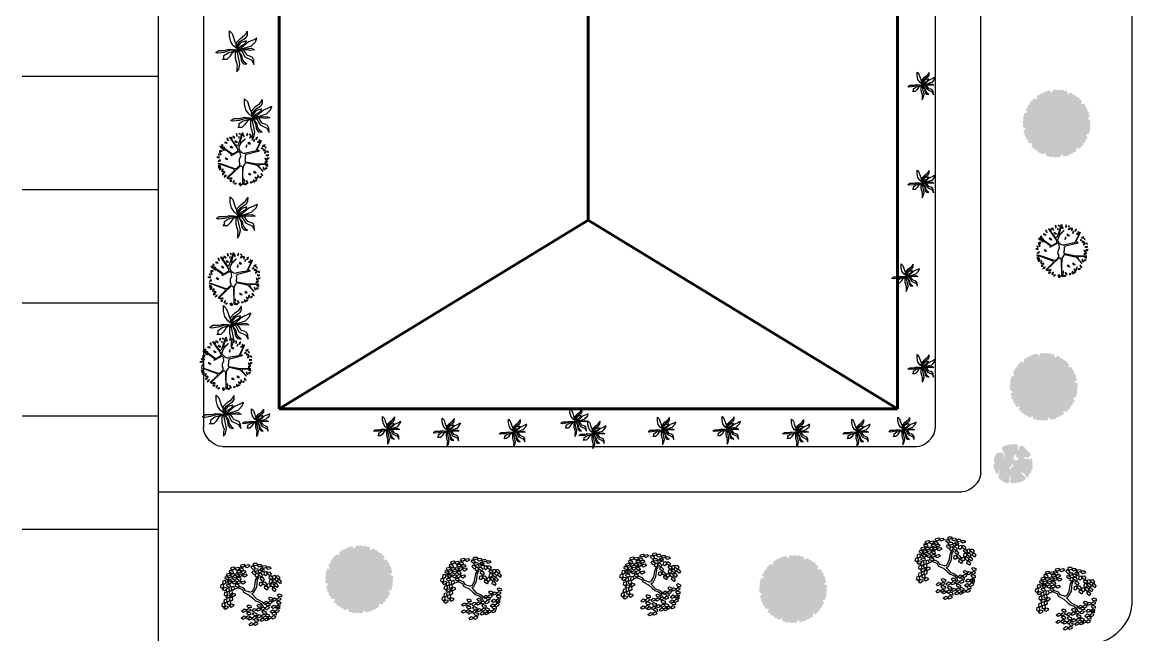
# Model space of a CAD drawing. Header units: millimetres. Extents: x -273369 to 399464, y -35443 to 194245.
# Drawn here: x 299981 to 307326, y 157949 to 162006 of the extents above; entities that cross this region are included whole.
import ezdxf

# ---------------------------------------------------------------- set-up
doc = ezdxf.new("R2010")
doc.units = ezdxf.units.MM
doc.layers.add('TREES', color=3, linetype='Continuous')

# ---------------------------------------------------------------- blocks, each defined once
blk = doc.blocks.new('R_TREE13')
at = {"layer": 'TREES', "color": 3}
for p, q in [((-622, 1111), (-575, 1160)), ((-609, 1159), (-622, 1111)), ((-577, 1185), (-609, 1159)), ((-575, 1160), (-577, 1185)), ((-445, 1154), (-496, 1052)), ((-441, 1070), (-445, 1154)), ((-331, 1155), (-407, 1192)), ((-407, 1192), (-341, 1098)), ((-390, 1229), (-343, 1279)), ((-377, 1278), (-390, 1229)), ((-345, 1304), (-377, 1278)), ((-343, 1279), (-345, 1304)), ((-300, 1093), (-331, 1155)), ((-197, 1314), (-209, 1201)), ((-209, 1201), (-182, 1170)), ((-164, 1237), (-197, 1314)), ((-182, 1170), (-164, 1237)), ((-18, 1279), (-61, 1330)), ((-61, 1330), (-45, 1241)), ((-45, 1241), (-16, 1223)), ((-22, 1158), (-23, 1117)), ((-23, 1117), (36, 1153)), ((66, 1231), (-22, 1158)), ((-16, 1223), (-18, 1279)), ((36, 1153), (66, 1231)), ((171, 1185), (117, 1250)), ((117, 1250), (138, 1137)), ((138, 1137), (174, 1116)), ((174, 1116), (171, 1185)), ((282, 874), (269, 1263)), ((269, 1263), (269, 710)), ((359, 1276), (301, 1178)), ((301, 1178), (314, 1138)), ((314, 1138), (357, 1192)), ((357, 1192), (359, 1276)), ((497, 1186), (454, 1238)), ((454, 1238), (471, 1148)), ((471, 1148), (499, 1130)), ((499, 1130), (497, 1186)), ((-1040, 708), (-1119, 736)), ((-1119, 736), (-1044, 651)), ((-1044, 651), (-1002, 651)), ((-1002, 651), (-1040, 708)), ((-998, 587), (-920, 539)), ((-931, 584), (-998, 587)), ((-973, 812), (-925, 861)), ((-960, 860), (-973, 812)), ((-927, 886), (-960, 860)), ((-939, 940), (-948, 923)), ((-948, 923), (-425, 655)), ((-493, 719), (-939, 940)), ((-888, 549), (-931, 584)), ((-925, 861), (-927, 886)), ((-881, 876), (-886, 762)), ((-886, 762), (-857, 733)), ((-844, 801), (-881, 876)), ((-857, 733), (-844, 801)), ((-659, 1066), (-719, 1123)), ((-719, 1123), (-685, 1015)), ((-685, 1015), (-647, 998)), ((-647, 998), (-659, 1066)), ((-549, 1013), (-558, 945)), ((-558, 945), (-542, 926)), ((-531, 966), (-549, 1013)), ((-542, 926), (-531, 966)), ((-496, 1052), (-481, 1013)), ((-481, 1013), (-441, 1070)), ((-415, 833), (-435, 808)), ((-435, 808), (-428, 769)), ((-249, 180), (-415, 833)), ((-401, 623), (-307, 119)), ((-341, 1098), (-300, 1093)), ((269, 710), (159, 141)), ((184, 161), (306, 655)), ((327, 719), (646, 1029)), ((646, 1029), (405, 821)), ((455, 1062), (436, 1025)), ((436, 1025), (505, 1034)), ((565, 1093), (455, 1062)), ((505, 1034), (565, 1093)), ((715, 670), (646, 579)), ((646, 579), (654, 538)), ((654, 538), (703, 587)), ((703, 587), (715, 670)), ((758, 949), (753, 908)), ((753, 908), (815, 940)), ((850, 1016), (758, 949)), ((815, 940), (850, 1016)), ((851, 781), (819, 755)), ((819, 755), (886, 735)), ((964, 764), (851, 781)), ((886, 735), (964, 764)), ((940, 887), (898, 939)), ((898, 939), (914, 849)), ((914, 849), (943, 832)), ((943, 832), (940, 887)), ((1012, 739), (943, 648)), ((943, 648), (951, 607)), ((951, 607), (1000, 656)), ((1000, 656), (1012, 739)), ((1121, 650), (1078, 702)), ((1078, 702), (1095, 612)), ((1194, 577), (1082, 555)), ((1095, 612), (1123, 595)), ((1123, 595), (1121, 650)), ((1130, 523), (1194, 577)), ((-1244, 227), (-1327, 220)), ((-1327, 220), (-1223, 173)), ((-1217, 43), (-1275, -18)), ((-1275, -18), (-1166, 15)), ((-1266, 317), (-1219, 367)), ((-1254, 366), (-1266, 317)), ((-1221, 391), (-1254, 366)), ((-1185, 189), (-1244, 227)), ((-1223, 173), (-1185, 189)), ((-1219, 367), (-1221, 391)), ((-1149, 53), (-1217, 43)), ((-1091, 529), (-1169, 498)), ((-1169, 498), (-1055, 484)), ((-1101, 391), (-1166, 444)), ((-1166, 444), (-1125, 338)), ((-1166, 15), (-1149, 53)), ((-1125, 338), (-1086, 323)), ((-1086, 323), (-1101, 391)), ((-1024, 511), (-1091, 529)), ((-1055, 484), (-1024, 511)), ((-861, -84), (-1032, 100)), ((-1032, 100), (-1019, 100)), ((-1019, 100), (-797, -126)), ((-920, 539), (-888, 549)), ((-770, 380), (-839, 289)), ((-839, 289), (-831, 248)), ((-831, 248), (-782, 297)), ((-782, 297), (-770, 380)), ((-639, 199), (-723, 193)), ((-723, 193), (-619, 146)), ((-581, 162), (-639, 199)), ((-619, 146), (-581, 162)), ((-5, 131), (-181, 127)), ((61, 100), (-5, 131)), ((96, 99), (130, 98)), ((812, 401), (743, 310)), ((743, 310), (751, 269)), ((751, 269), (800, 318)), ((800, 318), (812, 401)), ((1052, 80), (1032, 53)), ((1032, 53), (1087, 50)), ((1143, 87), (1052, 80)), ((1082, 555), (1061, 519)), ((1061, 519), (1130, 523)), ((1087, 50), (1143, 87)), ((1129, 204), (1120, 164)), ((1120, 164), (1184, 188)), ((1229, 259), (1129, 204)), ((1208, 423), (1166, 475)), ((1166, 475), (1182, 385)), ((1182, 385), (1211, 368)), ((1184, 188), (1229, 259)), ((1218, 62), (1184, 38)), ((1184, 38), (1249, 13)), ((1211, 368), (1208, 423)), ((1329, 37), (1218, 62)), ((1249, 13), (1329, 37)), ((1301, 150), (1259, 202)), ((1259, 202), (1275, 112)), ((1275, 112), (1303, 95)), ((1303, 95), (1301, 150)), ((-1359, -26), (-1337, -13)), ((-737, -234), (-1359, -26)), ((-1337, -13), (-855, -161)), ((-1308, -204), (-1260, -154)), ((-1295, -155), (-1308, -204)), ((-1234, -296), (-1307, -336)), ((-1307, -336), (-1193, -337)), ((-1262, -129), (-1295, -155)), ((-1260, -154), (-1262, -129)), ((-1165, -307), (-1234, -296)), ((-1193, -337), (-1165, -307)), ((-1134, -454), (-1163, -532)), ((-1163, -532), (-1077, -458)), ((-1099, -205), (-1149, -208)), ((-1149, -208), (-1088, -238)), ((-1076, -416), (-1134, -454)), ((-1124, -699), (-526, -285)), ((-1038, -554), (-1121, -567)), ((-1121, -567), (-1015, -607)), ((-717, -365), (-1108, -662)), ((-1065, -228), (-1099, -205)), ((-1088, -238), (-1065, -228)), ((-1077, -458), (-1076, -416)), ((-978, -588), (-1038, -554)), ((-853, -283), (-922, -374)), ((-922, -374), (-914, -415)), ((-914, -415), (-865, -366)), ((-865, -366), (-853, -283)), ((-855, -161), (-849, -121)), ((-797, -126), (-603, -217)), ((-570, -525), (-639, -615)), ((-582, -608), (-570, -525)), ((-414, -147), (-494, -205)), ((-367, -324), (-269, -501)), ((-183, -615), (-366, -258)), ((-342, -168), (-337, -165)), ((-337, -165), (-133, -139)), ((-133, -139), (30, -206)), ((30, -206), (168, -206)), ((168, -206), (252, -166)), ((506, -499), (221, -1281)), ((225, -1166), (483, -418)), ((330, -180), (456, -303)), ((979, -799), (385, -163)), ((436, -38), (1280, -25)), ((1275, -4), (576, -8)), ((628, -471), (968, -824)), ((975, -562), (977, -631)), ((1010, -584), (975, -562)), ((1141, -443), (1101, -452)), ((1101, -452), (1150, -500)), ((1233, -511), (1141, -443)), ((1150, -500), (1233, -511)), ((1276, -386), (1233, -334)), ((1233, -334), (1249, -424)), ((1281, -159), (1238, -107)), ((1238, -107), (1254, -197)), ((1249, -424), (1278, -441)), ((1254, -197), (1283, -215)), ((1280, -25), (1275, -4)), ((1278, -441), (1276, -386)), ((1283, -215), (1281, -159)), ((1348, -118), (1305, -66)), ((1305, -66), (1321, -156)), ((1321, -156), (1350, -173)), ((1350, -173), (1348, -118)), ((-1108, -662), (-1124, -699)), ((-1012, -770), (-1063, -836)), ((-1063, -836), (-958, -791)), ((-1015, -607), (-978, -588)), ((-945, -751), (-1012, -770)), ((-958, -791), (-945, -751)), ((-819, -815), (-857, -873)), ((-857, -873), (-851, -957)), ((-851, -957), (-803, -853)), ((-803, -853), (-819, -815)), ((-746, -1095), (-698, -1045)), ((-733, -1046), (-746, -1095)), ((-700, -1021), (-733, -1046)), ((-698, -1045), (-700, -1021)), ((-273, -578), (-678, -1139)), ((-647, -1139), (-250, -575)), ((-639, -615), (-631, -656)), ((-636, -1194), (-559, -1109)), ((-616, -1112), (-636, -1194)), ((-631, -656), (-582, -608)), ((-594, -951), (-625, -991)), ((-625, -991), (-562, -965)), ((-563, -1068), (-616, -1112)), ((-554, -941), (-594, -951)), ((-559, -1109), (-563, -1068)), ((-562, -965), (-554, -941)), ((-473, -944), (-504, -990)), ((-504, -990), (-500, -1057)), ((-500, -1057), (-461, -975)), ((-461, -975), (-473, -944)), ((-422, -1075), (-433, -1144)), ((-391, -1104), (-422, -1075)), ((-394, -1218), (-391, -1104)), ((-229, -1117), (-294, -1140)), ((-239, -1157), (-229, -1117)), ((-228, -577), (-198, -630)), ((-198, -630), (-183, -615)), ((24, -787), (-45, -878)), ((-45, -878), (-37, -919)), ((-37, -919), (12, -870)), ((12, -870), (24, -787)), ((406, -1130), (403, -1199)), ((440, -1155), (406, -1130)), ((528, -1169), (485, -1117)), ((485, -1117), (502, -1207)), ((547, -1026), (506, -1030)), ((506, -1030), (549, -1084)), ((631, -1104), (547, -1026)), ((549, -1084), (631, -1104)), ((666, -914), (639, -978)), ((639, -978), (660, -1059)), ((660, -1059), (689, -949)), ((689, -949), (666, -914)), ((791, -1015), (748, -963)), ((748, -963), (765, -1053)), ((765, -1053), (793, -1070)), ((793, -1070), (791, -1015)), ((826, -865), (851, -929)), ((866, -873), (826, -865)), ((851, -929), (922, -973)), ((922, -973), (866, -873)), ((912, -713), (876, -733)), ((876, -733), (937, -764)), ((1020, -750), (912, -713)), ((937, -764), (1020, -750)), ((968, -824), (979, -799)), ((977, -631), (1029, -697)), ((1029, -697), (1010, -584)), ((1094, -576), (1110, -666)), ((1136, -628), (1094, -576)), ((1110, -666), (1138, -683)), ((1138, -683), (1136, -628)), ((-678, -1139), (-647, -1139)), ((-433, -1144), (-394, -1218)), ((-294, -1140), (-340, -1210)), ((-340, -1210), (-239, -1157)), ((-240, -1281), (-193, -1231)), ((-228, -1232), (-240, -1281)), ((-195, -1206), (-228, -1232)), ((-193, -1231), (-195, -1206)), ((-85, -1202), (-116, -1264)), ((-116, -1264), (-100, -1346)), ((-100, -1346), (-64, -1238)), ((-64, -1238), (-85, -1202)), ((47, -1151), (64, -1218)), ((86, -1165), (47, -1151)), ((64, -1218), (130, -1270)), ((130, -1270), (86, -1165)), ((221, -1281), (225, -1166)), ((353, -1226), (310, -1174)), ((310, -1174), (326, -1264)), ((326, -1264), (355, -1281)), ((355, -1281), (353, -1226)), ((403, -1199), (451, -1268)), ((451, -1268), (440, -1155)), ((502, -1207), (530, -1225)), ((530, -1225), (528, -1169))]:
    blk.add_line(p, q, dxfattribs=at)
for centre, radius, start, end in [((-473, 760), 45.5, 243.64, 10.6014), ((-446, 614), 45.5, 10.6014, 62.8786), ((356, 877), 74.2, 181.8634, 310.8225), ((379, 666), 74.2, 134.2448, 188.0202), ((-569, 70), 267, 305.6088, 10.6014), ((-182, 197), 69.3, 194.2079, 271.0805), ((80, 142), 45.5, 245.2333, 290.9483), ((113, 140), 45.5, 290.9483, 1.3032), ((501, 356), 372, 211.6861, 281.6811), ((-894, -115), 45.5, 351.8668, 43.0362), ((-761, -305), 74.2, 305.6088, 71.5971), ((-559, -115), 111, 246.551, 305.6088), ((-464, -377), 111, 28.8202, 123.7178), ((-304, -226), 69.3, 123.3556, 207.1442), ((-334, -537), 74.2, 322.3062, 28.8202), ((281, -229), 69.3, 45.654, 114.8963), ((439, -112), 74.2, 91.721, 223.4992), ((378, -382), 111, 341.1475, 45.654), ((576, -524), 74.2, 45.654, 159.9847), ((-239, -584), 13.6, 28.8202, 142.9276)]:
    blk.add_arc(centre, radius, start, end, dxfattribs=at)
blk = doc.blocks.new('R_TREE9')
at = {"layer": 'TREES', "color": 3}
for p, q in [((-707, 879), (-583, 895)), ((-683, 802), (-707, 879)), ((-699, 992), (-617, 1059)), ((-690, 932), (-699, 992)), ((-618, 922), (-690, 932)), ((-545, 1024), (-618, 922)), ((-617, 1059), (-545, 1024)), ((-583, 895), (-540, 835)), ((-547, 867), (-465, 934)), ((-538, 807), (-547, 867)), ((-540, 1054), (-459, 1120)), ((-532, 993), (-540, 1054)), ((-460, 983), (-532, 993)), ((-393, 899), (-466, 797)), ((-465, 934), (-393, 899)), ((-386, 1085), (-460, 983)), ((-459, 1120), (-386, 1085)), ((-389, 786), (-307, 853)), ((-388, 928), (-307, 995)), ((-380, 868), (-388, 928)), ((-308, 858), (-380, 868)), ((-235, 960), (-308, 858)), ((-307, 995), (-235, 960)), ((-307, 853), (-235, 817)), ((-231, 847), (-149, 914)), ((-77, 878), (-150, 777)), ((-149, 914), (-77, 878)), ((3, 1024), (43, 1121)), ((39, 974), (3, 1024)), ((108, 1000), (39, 974)), ((43, 1121), (124, 1124)), ((124, 1124), (108, 1000)), ((143, 1027), (171, 1094)), ((222, 930), (143, 1027)), ((161, 858), (189, 926)), ((241, 761), (161, 858)), ((171, 1094), (232, 1087)), ((189, 926), (250, 918)), ((275, 991), (222, 930)), ((232, 1087), (275, 991)), ((250, 918), (294, 822)), ((278, 993), (318, 1090)), ((314, 943), (278, 993)), ((382, 969), (314, 943)), ((318, 1090), (399, 1093)), ((399, 1093), (382, 969)), ((418, 996), (445, 1063)), ((497, 899), (418, 996)), ((436, 827), (464, 895)), ((445, 1063), (506, 1056)), ((459, 955), (499, 1052)), ((495, 906), (459, 955)), ((464, 895), (525, 887)), ((563, 931), (495, 906)), ((550, 960), (497, 899)), ((499, 1052), (580, 1055)), ((506, 1056), (550, 960)), ((525, 887), (568, 791)), ((580, 1055), (563, 931)), ((599, 958), (626, 1026)), ((678, 861), (599, 958)), ((617, 789), (645, 857)), ((626, 1026), (687, 1018)), ((645, 857), (706, 849)), ((731, 922), (678, 861)), ((687, 1018), (731, 922)), ((698, 824), (739, 921)), ((739, 921), (819, 924)), ((819, 924), (803, 800)), ((838, 827), (866, 894)), ((866, 894), (927, 887)), ((927, 887), (970, 791)), ((-1079, 525), (-1007, 561)), ((-1075, 419), (-1079, 525)), ((-1032, 688), (-960, 724)), ((-1028, 582), (-1032, 688)), ((-975, 552), (-1028, 582)), ((-970, 441), (-1021, 389)), ((-1007, 561), (-970, 441)), ((-989, 344), (-927, 453)), ((-923, 604), (-975, 552)), ((-960, 724), (-923, 604)), ((-927, 453), (-854, 450)), ((-854, 450), (-839, 391)), ((-847, 553), (-723, 569)), ((-824, 476), (-847, 553)), ((-839, 667), (-757, 734)), ((-830, 606), (-839, 667)), ((-758, 597), (-830, 606)), ((-719, 462), (-824, 476)), ((-685, 698), (-758, 597)), ((-757, 734), (-685, 698)), ((-723, 569), (-681, 510)), ((-681, 510), (-719, 462)), ((-579, 788), (-683, 802)), ((-681, 728), (-599, 795)), ((-672, 667), (-681, 728)), ((-600, 658), (-672, 667)), ((-628, 396), (-547, 463)), ((-527, 760), (-600, 658)), ((-599, 795), (-527, 760)), ((-540, 835), (-579, 788)), ((-555, 754), (-431, 769)), ((-532, 676), (-555, 754)), ((-547, 463), (-474, 428)), ((-474, 428), (-547, 326)), ((-466, 797), (-538, 807)), ((-427, 662), (-532, 676)), ((-453, 485), (-372, 552)), ((-445, 425), (-453, 485)), ((-431, 769), (-388, 710)), ((-388, 710), (-427, 662)), ((-397, 672), (-273, 688)), ((-374, 595), (-397, 672)), ((-381, 725), (-389, 786)), ((-308, 716), (-381, 725)), ((-269, 581), (-374, 595)), ((-372, 552), (-299, 517)), ((-299, 517), (-372, 415)), ((-235, 817), (-308, 716)), ((-295, 547), (-214, 613)), ((-287, 486), (-295, 547)), ((-214, 476), (-287, 486)), ((-273, 688), (-231, 629)), ((-231, 629), (-269, 581)), ((-223, 786), (-231, 847)), ((-150, 777), (-223, 786)), ((-214, 613), (-141, 578)), ((-141, 578), (-214, 476)), ((126, 692), (166, 790)), ((162, 643), (126, 692)), ((230, 669), (162, 643)), ((166, 790), (247, 793)), ((247, 793), (230, 669)), ((294, 822), (241, 761)), ((266, 695), (294, 763)), ((345, 598), (266, 695)), ((284, 527), (312, 594)), ((364, 430), (284, 527)), ((294, 763), (354, 755)), ((312, 594), (373, 587)), ((342, 580), (382, 677)), ((378, 530), (342, 580)), ((398, 659), (345, 598)), ((354, 755), (398, 659)), ((416, 491), (364, 430)), ((367, 421), (390, 489)), ((373, 587), (416, 491)), ((446, 556), (378, 530)), ((382, 677), (463, 680)), ((516, 730), (436, 827)), ((463, 680), (446, 556)), ((482, 582), (510, 650)), ((561, 486), (482, 582)), ((500, 414), (528, 482)), ((510, 650), (570, 643)), ((568, 791), (516, 730)), ((528, 482), (589, 474)), ((614, 547), (561, 486)), ((570, 643), (614, 547)), ((589, 474), (632, 378)), ((697, 693), (617, 789)), ((640, 436), (680, 533)), ((676, 386), (640, 436)), ((680, 533), (761, 536)), ((749, 754), (697, 693)), ((734, 774), (698, 824)), ((706, 849), (749, 754)), ((803, 800), (734, 774)), ((761, 536), (744, 412)), ((768, 561), (809, 658)), ((804, 511), (768, 561)), ((780, 439), (808, 506)), ((859, 342), (780, 439)), ((873, 537), (804, 511)), ((808, 506), (868, 499)), ((809, 658), (889, 661)), ((918, 730), (838, 827)), ((857, 658), (885, 726)), ((936, 561), (857, 658)), ((868, 499), (912, 403)), ((889, 661), (873, 537)), ((885, 726), (945, 718)), ((908, 564), (936, 631)), ((988, 467), (908, 564)), ((970, 791), (918, 730)), ((927, 395), (955, 463)), ((936, 631), (997, 624)), ((989, 622), (936, 561)), ((945, 718), (989, 622)), ((955, 463), (1015, 455)), ((1040, 528), (988, 467)), ((997, 624), (1040, 528)), ((1015, 455), (1059, 359)), ((-1172, 180), (-1100, 217)), ((-1168, 75), (-1172, 180)), ((-1115, 45), (-1168, 75)), ((-1125, 343), (-1053, 380)), ((-1121, 238), (-1125, 343)), ((-1068, 208), (-1121, 238)), ((-1063, 97), (-1115, 45)), ((-1100, 217), (-1063, 97)), ((-1083, 0), (-1020, 108)), ((-1021, 389), (-1075, 419)), ((-1016, 260), (-1068, 208)), ((-1053, 380), (-1016, 260)), ((-1020, 108), (-947, 106)), ((-933, 47), (-1007, -28)), ((-914, 316), (-989, 344)), ((-962, 212), (-890, 248)), ((-958, 106), (-962, 212)), ((-905, 76), (-958, 106)), ((-947, 106), (-933, 47)), ((-915, 375), (-843, 411)), ((-911, 269), (-915, 375)), ((-839, 391), (-914, 316)), ((-858, 239), (-911, 269)), ((-853, 128), (-905, 76)), ((-890, 248), (-853, 128)), ((-873, 31), (-810, 140)), ((-797, 3), (-873, 31)), ((-806, 291), (-858, 239)), ((-843, 411), (-806, 291)), ((-810, 140), (-737, 137)), ((-723, 78), (-797, 3)), ((-795, 222), (-671, 238)), ((-771, 145), (-795, 222)), ((-786, 335), (-705, 402)), ((-778, 275), (-786, 335)), ((-705, 265), (-778, 275)), ((-667, 131), (-771, 145)), ((-737, 137), (-723, 78)), ((-705, 402), (-632, 367)), ((-632, 367), (-705, 265)), ((-671, 238), (-628, 178)), ((-628, 178), (-667, 131)), ((-545, 145), (-656, 220)), ((-545, 214), (-650, 277)), ((-620, 336), (-628, 396)), ((-547, 326), (-620, 336)), ((-253, 177), (-545, 214)), ((-258, 95), (-545, 145)), ((-462, 372), (-338, 388)), ((-438, 295), (-462, 372)), ((-372, 415), (-445, 425)), ((-334, 281), (-438, 295)), ((-338, 388), (-295, 328)), ((-295, 328), (-334, 281)), ((-101, 14), (-258, 95)), ((-60, 70), (-253, 177)), ((-60, -80), (-101, 14)), ((4, -11), (-60, 70)), ((4, -11), (197, 164)), ((63, -93), (174, 33)), ((174, 33), (267, 133)), ((197, 164), (256, 302)), ((256, 302), (308, 383)), ((267, 133), (320, 283)), ((308, 383), (367, 421)), ((320, 283), (408, 389)), ((400, 242), (441, 339)), ((436, 192), (400, 242)), ((408, 389), (507, 421)), ((505, 218), (436, 192)), ((441, 339), (521, 342)), ((580, 317), (500, 414)), ((521, 342), (505, 218)), ((540, 244), (568, 312)), ((620, 148), (540, 244)), ((559, 76), (587, 144)), ((638, -21), (559, 76)), ((568, 312), (629, 305)), ((632, 378), (580, 317)), ((587, 144), (647, 136)), ((672, 209), (620, 148)), ((629, 305), (672, 209)), ((691, 40), (638, -21)), ((647, 136), (691, 40)), ((744, 412), (676, 386)), ((722, 85), (762, 183)), ((757, 36), (722, 85)), ((826, 61), (757, 36)), ((762, 183), (843, 186)), ((798, 270), (826, 338)), ((878, 173), (798, 270)), ((826, 338), (887, 330)), ((843, 186), (826, 61)), ((912, 403), (859, 342)), ((861, 88), (889, 156)), ((941, -9), (861, 88)), ((930, 234), (878, 173)), ((887, 330), (930, 234)), ((889, 156), (950, 148)), ((1006, 298), (927, 395)), ((994, 52), (941, -9)), ((944, 135), (984, 233)), ((979, 86), (944, 135)), ((950, 148), (994, 52)), ((1048, 111), (979, 86)), ((984, 233), (1065, 236)), ((1059, 359), (1006, 298)), ((1065, 236), (1048, 111)), ((1083, 138), (1111, 206)), ((1163, 41), (1083, 138)), ((1102, -31), (1130, 37)), ((1111, 206), (1172, 198)), ((1130, 37), (1191, 30)), ((1216, 102), (1163, 41)), ((1172, 198), (1216, 102)), ((1191, 30), (1234, -66)), ((-1131, -311), (-1068, -261)), ((-1105, -413), (-1131, -311)), ((-1119, -142), (-1057, -91)), ((-1093, -244), (-1119, -142)), ((-1046, -431), (-1105, -413)), ((-1035, -262), (-1093, -244)), ((-1007, -28), (-1083, 0)), ((-1068, -261), (-1007, -370)), ((-1057, -91), (-996, -201)), ((-1007, -370), (-1046, -431)), ((-996, -201), (-1035, -262)), ((-1005, -469), (-967, -350)), ((-967, -350), (-895, -336)), ((-869, -392), (-926, -480)), ((-903, -461), (-840, -411)), ((-895, -336), (-869, -392)), ((-892, -292), (-829, -241)), ((-866, -394), (-892, -292)), ((-807, -412), (-866, -394)), ((-840, -411), (-779, -520)), ((-829, -241), (-768, -351)), ((-768, -351), (-807, -412)), ((-769, -405), (-706, -354)), ((-743, -507), (-769, -405)), ((-757, -236), (-695, -185)), ((-731, -338), (-757, -236)), ((-673, -356), (-731, -338)), ((-706, -354), (-645, -464)), ((-695, -185), (-633, -294)), ((-633, -294), (-673, -356)), ((-500, -468), (-437, -417)), ((-489, -299), (-426, -248)), ((-463, -401), (-489, -299)), ((-404, -419), (-463, -401)), ((-437, -417), (-376, -526)), ((-426, -248), (-365, -357)), ((-365, -357), (-404, -419)), ((-212, -318), (-293, -518)), ((-147, -355), (-223, -549)), ((-112, -255), (-212, -318)), ((-48, -312), (-147, -355)), ((-60, -80), (-112, -255)), ((63, -93), (-48, -312)), ((424, -140), (464, -43)), ((460, -190), (424, -140)), ((528, -164), (460, -190)), ((464, -43), (545, -40)), ((545, -40), (528, -164)), ((564, -137), (591, -70)), ((643, -234), (564, -137)), ((582, -306), (610, -238)), ((662, -403), (582, -306)), ((591, -70), (652, -77)), ((610, -238), (671, -246)), ((696, -173), (643, -234)), ((652, -77), (696, -173)), ((714, -342), (662, -403)), ((671, -246), (714, -342)), ((692, -153), (733, -55)), ((728, -202), (692, -153)), ((797, -176), (728, -202)), ((733, -55), (813, -52)), ((813, -52), (797, -176)), ((832, -150), (860, -82)), ((912, -247), (832, -150)), ((851, -318), (879, -251)), ((930, -415), (851, -318)), ((860, -82), (921, -90)), ((879, -251), (939, -258)), ((880, -81), (908, -13)), ((959, -177), (880, -81)), ((908, -13), (969, -20)), ((964, -186), (912, -247)), ((921, -90), (964, -186)), ((983, -354), (930, -415)), ((939, -258), (983, -354)), ((1012, -116), (959, -177)), ((969, -20), (1012, -116)), ((1181, -127), (1102, -31)), ((1234, -66), (1181, -127)), ((-1026, -693), (-963, -642)), ((-1000, -795), (-1026, -693)), ((-1014, -524), (-952, -473)), ((-988, -626), (-1014, -524)), ((-926, -480), (-1005, -469)), ((-941, -813), (-1000, -795)), ((-930, -644), (-988, -626)), ((-963, -642), (-902, -752)), ((-952, -473), (-890, -582)), ((-902, -752), (-941, -813)), ((-890, -582), (-930, -644)), ((-877, -563), (-903, -461)), ((-900, -851), (-862, -732)), ((-819, -582), (-877, -563)), ((-862, -732), (-790, -718)), ((-764, -773), (-821, -862)), ((-779, -520), (-819, -582)), ((-790, -718), (-764, -773)), ((-786, -862), (-724, -811)), ((-778, -619), (-740, -500)), ((-698, -630), (-778, -619)), ((-775, -693), (-712, -642)), ((-749, -795), (-775, -693)), ((-690, -813), (-749, -795)), ((-684, -525), (-743, -507)), ((-740, -500), (-668, -487)), ((-724, -811), (-662, -920)), ((-712, -642), (-651, -751)), ((-641, -542), (-698, -630)), ((-651, -751), (-690, -813)), ((-645, -464), (-684, -525)), ((-668, -487), (-641, -542)), ((-652, -787), (-589, -736)), ((-626, -889), (-652, -787)), ((-643, -563), (-605, -444)), ((-564, -574), (-643, -563)), ((-641, -618), (-578, -567)), ((-614, -720), (-641, -618)), ((-556, -738), (-614, -720)), ((-605, -444), (-533, -430)), ((-589, -736), (-528, -845)), ((-578, -567), (-517, -676)), ((-528, -845), (-567, -907)), ((-507, -485), (-564, -574)), ((-517, -676), (-556, -738)), ((-533, -430), (-507, -485)), ((-527, -945), (-488, -825)), ((-506, -799), (-443, -749)), ((-480, -901), (-506, -799)), ((-474, -570), (-500, -468)), ((-494, -630), (-432, -579)), ((-468, -732), (-494, -630)), ((-488, -825), (-417, -812)), ((-416, -588), (-474, -570)), ((-410, -750), (-468, -732)), ((-443, -749), (-382, -858)), ((-432, -579), (-371, -689)), ((-417, -812), (-390, -867)), ((-376, -526), (-416, -588)), ((-371, -689), (-410, -750)), ((-380, -957), (-342, -838)), ((-375, -626), (-337, -506)), ((-295, -637), (-375, -626)), ((-342, -838), (-270, -825)), ((-337, -506), (-265, -493)), ((-238, -548), (-295, -637)), ((-285, -692), (-161, -680)), ((-264, -770), (-285, -692)), ((-270, -825), (-244, -880)), ((-265, -493), (-238, -548)), ((-160, -787), (-264, -770)), ((-223, -549), (-177, -650)), ((-161, -680), (-120, -741)), ((-120, -741), (-160, -787)), ((-135, -771), (-10, -759)), ((-114, -849), (-135, -771)), ((-10, -866), (-114, -849)), ((-13, -715), (4, -644)), ((81, -798), (-13, -715)), ((-10, -759), (30, -820)), ((30, -820), (-10, -866)), ((4, -644), (65, -642)), ((46, -909), (63, -838)), ((63, -838), (124, -836)), ((65, -642), (124, -729)), ((124, -729), (81, -798)), ((118, -761), (242, -749)), ((139, -839), (118, -761)), ((124, -836), (182, -923)), ((243, -856), (139, -839)), ((242, -749), (283, -810)), ((283, -810), (243, -856)), ((268, -840), (393, -828)), ((289, -918), (268, -840)), ((390, -784), (407, -712)), ((484, -867), (390, -784)), ((393, -828), (433, -889)), ((407, -712), (468, -710)), ((468, -710), (527, -798)), ((527, -798), (484, -867)), ((-821, -862), (-900, -851)), ((-760, -964), (-786, -862)), ((-702, -982), (-760, -964)), ((-662, -920), (-702, -982)), ((-661, -1020), (-623, -901)), ((-581, -1031), (-661, -1020)), ((-567, -907), (-626, -889)), ((-623, -901), (-551, -887)), ((-524, -942), (-581, -1031)), ((-551, -887), (-524, -942)), ((-447, -956), (-527, -945)), ((-519, -1024), (-394, -1012)), ((-498, -1102), (-519, -1024)), ((-394, -1119), (-498, -1102)), ((-421, -920), (-480, -901)), ((-390, -867), (-447, -956)), ((-382, -858), (-421, -920)), ((-394, -1012), (-354, -1073)), ((-354, -1073), (-394, -1119)), ((-301, -968), (-380, -957)), ((-369, -1103), (-244, -1091)), ((-348, -1181), (-369, -1103)), ((-244, -1198), (-348, -1181)), ((-244, -880), (-301, -968)), ((-246, -1047), (-229, -975)), ((-153, -1130), (-246, -1047)), ((-244, -1091), (-204, -1152)), ((-204, -1152), (-244, -1198)), ((-229, -975), (-168, -973)), ((-227, -886), (-102, -874)), ((-206, -964), (-227, -886)), ((-102, -981), (-206, -964)), ((-168, -973), (-110, -1061)), ((-110, -1061), (-153, -1130)), ((-102, -874), (-62, -935)), ((-62, -935), (-102, -981)), ((-77, -965), (48, -953)), ((-56, -1043), (-77, -965)), ((48, -1060), (-56, -1043)), ((139, -992), (46, -909)), ((48, -953), (89, -1014)), ((89, -1014), (48, -1060)), ((182, -923), (139, -992)), ((194, -974), (318, -962)), ((215, -1052), (194, -974)), ((319, -1069), (215, -1052)), ((393, -935), (289, -918)), ((318, -962), (359, -1023)), ((359, -1023), (319, -1069)), ((344, -1053), (469, -1041)), ((365, -1130), (344, -1053)), ((469, -1148), (365, -1130)), ((433, -889), (393, -935)), ((466, -996), (483, -925)), ((560, -1079), (466, -996)), ((469, -1041), (509, -1102)), ((509, -1102), (469, -1148)), ((483, -925), (544, -923)), ((544, -923), (603, -1011)), ((603, -1011), (560, -1079))]:
    blk.add_line(p, q, dxfattribs=at)
blk = doc.blocks.new('R_TREE8')
at = {"layer": 'TREES', "color": 3}
for p, q in [((-694, 461), (-793, 655)), ((-793, 655), (-781, 455)), ((-308, 624), (-466, 649)), ((-466, 649), (-378, 580)), ((-378, 580), (-279, 436)), ((-209, 517), (-308, 624)), ((-168, 254), (-209, 517)), ((-86, 880), (-139, 649)), ((-139, 649), (-74, 336)), ((-4, 1005), (-86, 880)), ((-22, 686), (-4, 818)), ((13, 580), (-22, 686)), ((-4, 818), (-4, 1005)), ((72, 367), (13, 580)), ((-822, -15), (-647, 4)), ((-781, 455), (-723, 336)), ((-723, 336), (-606, 279)), ((-372, 304), (-694, 461)), ((-647, 4), (-407, -15)), ((-606, 279), (-483, 242)), ((-483, 242), (-413, 129)), ((-413, 129), (-326, 10)), ((-226, 35), (-372, 304)), ((-326, 10), (-40, -12)), ((-279, 436), (-238, 254)), ((-238, 254), (-40, -12)), ((-40, -12), (-226, 35)), ((-40, -12), (-168, 254)), ((-74, 336), (-28, 110)), ((-40, -12), (72, 117)), ((405, 115), (-40, -12)), ((-40, -12), (214, 115)), ((-28, 110), (-40, -12)), ((-40, -12), (340, 17)), ((72, 117), (72, 367)), ((214, 115), (341, 305)), ((340, 17), (597, 98)), ((341, 305), (468, 432)), ((580, 4), (352, -46)), ((595, 242), (405, 115)), ((468, 432), (659, 432)), ((837, 4), (580, 4)), ((659, 432), (595, 369)), ((595, 369), (595, 242)), ((597, 98), (872, 135)), ((971, 104), (837, 4)), ((872, 135), (971, 104)), ((-865, -393), (-927, -553)), ((-875, -534), (-752, -472)), ((-738, -266), (-865, -393)), ((-682, -90), (-822, -15)), ((-752, -472), (-536, -384)), ((-675, -203), (-738, -266)), ((-402, -65), (-682, -90)), ((-484, -139), (-675, -203)), ((-536, -384), (-437, -303)), ((-40, -12), (-484, -139)), ((-390, -315), (-442, -434)), ((-442, -434), (-361, -409)), ((-437, -303), (-220, -109)), ((-407, -15), (-40, -12)), ((-40, -12), (-402, -65)), ((-180, -190), (-390, -315)), ((-390, -547), (-215, -434)), ((-361, -409), (-197, -365)), ((-220, -109), (-40, -12)), ((-215, -434), (-98, -353)), ((-197, -365), (-133, -290)), ((-86, -121), (-180, -190)), ((-4, -378), (-168, -547)), ((-133, -290), (-69, -209)), ((-98, -353), (-4, -215)), ((-40, -12), (-86, -121)), ((-69, -209), (-40, -12)), ((352, -46), (-40, -12)), ((-40, -12), (25, -234)), ((-4, -215), (-22, -59)), ((-22, -59), (151, -203)), ((25, -234), (-4, -378)), ((87, -393), (24, -266)), ((151, -584), (87, -393)), ((151, -203), (278, -393)), ((278, -393), (341, -647)), ((-927, -553), (-875, -534)), ((-477, -878), (-472, -691)), ((-442, -791), (-477, -878)), ((-472, -691), (-390, -547)), ((-361, -691), (-442, -791)), ((-168, -547), (-361, -691)), ((214, -774), (151, -584)), ((341, -901), (214, -774)), ((341, -647), (341, -901))]:
    blk.add_line(p, q, dxfattribs=at)

msp = doc.modelspace()

# ---------------------------------------------------------------- hatches: boundary and pattern name
h = msp.add_hatch(color=256)
h.dxf.hatch_style = 1
h.set_gradient(color1=(153, 204, 0), color2=(51, 51, 51), rotation=208, tint=1)
h.paths.add_polyline_path([(306821.924, 161109.521), (306830.885, 161114.91), (306837.158, 161111.153), (306850.453, 161111.192), (306859.494, 161128.048), (306866.73, 161128.048), (306869.704, 161117.53), (306880.972, 161115.935), (306893.149, 161122.622), (306902.345, 161120.662), (306910.833, 161126.076), (306913.696, 161131.434), (306935.384, 161136.485), (306940.45, 161145.633), (306947.761, 161145.515), (306959.256, 161152.197), (306958.657, 161171.315), (306964.924, 161174.933), (306972.758, 161167.311), (306983.314, 161171.564), (306990.516, 161183.443), (306999.46, 161186.344), (307004.104, 161195.277), (307003.904, 161201.348), (307020.161, 161216.567), (307019.975, 161227.022), (307026.365, 161230.576), (307032.979, 161242.109), (307022.901, 161258.367), (307026.52, 161264.633), (307037.115, 161261.95), (307044.131, 161270.911), (307044.428, 161284.799), (307050.724, 161291.784), (307050.279, 161301.842), (307047.07, 161307), (307053.54, 161328.308), (307048.151, 161337.269), (307051.908, 161343.542), (307051.869, 161356.838), (307035.013, 161365.878), (307035.013, 161373.114), (307045.531, 161376.088), (307047.126, 161387.356), (307040.439, 161399.533), (307042.399, 161408.729), (307036.985, 161417.217), (307031.627, 161420.08), (307026.576, 161441.768), (307017.428, 161446.834), (307017.546, 161454.145), (307010.864, 161465.64), (306991.746, 161465.041), (306988.128, 161471.308), (306995.75, 161479.142), (306991.497, 161489.698), (306979.618, 161496.9), (306976.717, 161505.844), (306967.784, 161510.488), (306961.713, 161510.288), (306946.494, 161526.546), (306936.039, 161526.359), (306932.485, 161532.749), (306920.952, 161539.363), (306904.694, 161529.286), (306898.428, 161532.904), (306901.111, 161543.5), (306892.15, 161550.515), (306878.262, 161550.812), (306871.277, 161557.108), (306861.219, 161556.663), (306856.061, 161553.454), (306834.753, 161559.924), (306825.792, 161554.535), (306819.519, 161558.292), (306806.223, 161558.253), (306797.183, 161541.397), (306789.947, 161541.397), (306786.973, 161551.915), (306775.705, 161553.51), (306763.528, 161546.823), (306754.332, 161548.783), (306745.844, 161543.369), (306742.981, 161538.011), (306721.293, 161532.96), (306716.227, 161523.813), (306708.916, 161523.93), (306697.421, 161517.248), (306698.02, 161498.13), (306691.753, 161494.512), (306683.919, 161502.134), (306673.363, 161497.881), (306666.161, 161486.002), (306657.217, 161483.101), (306652.573, 161474.168), (306652.773, 161468.097), (306636.515, 161452.878), (306636.702, 161442.423), (306630.312, 161438.869), (306623.698, 161427.336), (306633.775, 161411.079), (306630.157, 161404.812), (306619.561, 161407.495), (306612.546, 161398.534), (306612.249, 161384.646), (306605.953, 161377.661), (306606.398, 161367.603), (306609.607, 161362.445), (306603.137, 161341.137), (306608.526, 161332.176), (306604.769, 161325.903), (306604.808, 161312.608), (306621.664, 161303.567), (306621.664, 161296.331), (306611.146, 161293.357), (306609.551, 161282.089), (306616.238, 161269.912), (306614.278, 161260.716), (306619.692, 161252.228), (306625.05, 161249.365), (306630.101, 161227.677), (306639.248, 161222.611), (306639.131, 161215.3), (306645.813, 161203.805), (306664.931, 161204.404), (306668.549, 161198.137), (306660.927, 161190.303), (306665.18, 161179.747), (306677.059, 161172.545), (306679.96, 161163.601), (306688.893, 161158.957), (306694.964, 161159.157), (306710.183, 161142.9), (306720.638, 161143.086), (306724.192, 161136.696), (306735.725, 161130.082), (306751.982, 161140.16), (306758.249, 161136.541), (306755.566, 161125.946), (306764.527, 161118.93), (306778.415, 161118.633), (306785.4, 161112.337), (306795.458, 161112.782), (306800.616, 161115.991)])
h = msp.add_hatch(color=256)
h.dxf.hatch_style = 1
h.set_gradient(color1=(153, 204, 0), color2=(51, 51, 51), rotation=208, tint=1)
h.paths.add_polyline_path([(306736.83, 159366.27), (306745.791, 159371.659), (306752.064, 159367.902), (306765.359, 159367.941), (306774.4, 159384.797), (306781.636, 159384.797), (306784.61, 159374.279), (306795.878, 159372.684), (306808.054, 159379.371), (306817.251, 159377.411), (306825.739, 159382.825), (306828.602, 159388.183), (306850.29, 159393.235), (306855.356, 159402.382), (306862.667, 159402.265), (306874.162, 159408.946), (306873.563, 159428.064), (306879.83, 159431.682), (306887.664, 159424.06), (306898.22, 159428.313), (306905.422, 159440.192), (306914.366, 159443.093), (306919.01, 159452.026), (306918.81, 159458.097), (306935.067, 159473.316), (306934.881, 159483.771), (306941.271, 159487.325), (306947.885, 159498.858), (306937.807, 159515.116), (306941.425, 159521.382), (306952.021, 159518.699), (306959.037, 159527.66), (306959.334, 159541.549), (306965.63, 159548.533), (306965.185, 159558.591), (306961.976, 159563.749), (306968.446, 159585.058), (306963.057, 159594.019), (306966.814, 159600.291), (306966.775, 159613.587), (306949.919, 159622.627), (306949.919, 159629.863), (306960.437, 159632.837), (306962.032, 159644.105), (306955.345, 159656.282), (306957.305, 159665.478), (306951.891, 159673.966), (306946.533, 159676.829), (306941.481, 159698.518), (306932.334, 159703.584), (306932.451, 159710.894), (306925.77, 159722.389), (306906.652, 159721.79), (306903.034, 159728.057), (306910.656, 159735.892), (306906.403, 159746.447), (306894.524, 159753.649), (306891.623, 159762.594), (306882.69, 159767.237), (306876.619, 159767.038), (306861.4, 159783.295), (306850.945, 159783.109), (306847.391, 159789.498), (306835.858, 159796.113), (306819.6, 159786.035), (306813.334, 159789.653), (306816.017, 159800.249), (306807.056, 159807.264), (306793.167, 159807.561), (306786.183, 159813.857), (306776.125, 159813.412), (306770.967, 159810.203), (306749.658, 159816.673), (306740.698, 159811.284), (306734.425, 159815.041), (306721.129, 159815.003), (306712.089, 159798.146), (306704.853, 159798.146), (306701.879, 159808.664), (306690.611, 159810.259), (306678.434, 159803.572), (306669.238, 159805.532), (306660.75, 159800.118), (306657.887, 159794.76), (306636.198, 159789.709), (306631.132, 159780.562), (306623.822, 159780.679), (306612.327, 159773.998), (306612.926, 159754.88), (306606.659, 159751.261), (306598.824, 159758.883), (306588.269, 159754.631), (306581.067, 159742.751), (306572.122, 159739.85), (306567.479, 159730.918), (306567.679, 159724.846), (306551.421, 159709.627), (306551.608, 159699.173), (306545.218, 159695.619), (306538.603, 159684.085), (306548.681, 159667.828), (306545.063, 159661.561), (306534.467, 159664.244), (306527.452, 159655.284), (306527.155, 159641.395), (306520.859, 159634.41), (306521.304, 159624.353), (306524.513, 159619.194), (306518.043, 159597.886), (306523.432, 159588.925), (306519.675, 159582.652), (306519.713, 159569.357), (306536.57, 159560.317), (306536.57, 159553.08), (306526.052, 159550.106), (306524.457, 159538.838), (306531.144, 159526.662), (306529.184, 159517.465), (306534.598, 159508.977), (306539.956, 159506.115), (306545.007, 159484.426), (306554.154, 159479.36), (306554.037, 159472.049), (306560.718, 159460.554), (306579.837, 159461.153), (306583.455, 159454.887), (306575.833, 159447.052), (306580.086, 159436.496), (306591.965, 159429.294), (306594.866, 159420.35), (306603.799, 159415.706), (306609.87, 159415.906), (306625.089, 159399.649), (306635.544, 159399.835), (306639.097, 159393.445), (306650.631, 159386.831), (306666.888, 159396.909), (306673.155, 159393.291), (306670.472, 159382.695), (306679.432, 159375.68), (306693.321, 159375.382), (306700.306, 159369.087), (306710.364, 159369.531), (306715.522, 159372.74)])
h = msp.add_hatch(color=256)
h.dxf.hatch_style = 1
h.set_gradient(color1=(63, 127, 79), color2=(0, 153, 0), rotation=147, tint=1)
h.paths.add_polyline_path([(306580.987, 158957.678), (306589.391, 158960.072), (306593.035, 158963.192), (306597.11, 158965.369), (306605.463, 158967.748), (306609.159, 158969.721), (306613.234, 158970.882), (306615.892, 158974.219), (306619.967, 158976.396), (306621.207, 158979.733), (306623.865, 158984.086), (306625.282, 158987.423), (306622.624, 158991.776), (306619.967, 158995.113), (306612.287, 158999.214), (306610.576, 159003.819), (306607.741, 159007.156), (306603.843, 159009.332), (306602.426, 159012.67), (306598.351, 159014.846), (306597.11, 159018.183), (306592.695, 159025.415), (306598.351, 159026.889), (306602.426, 159024.712), (306603.843, 159021.375), (306607.741, 159018.183), (306611.816, 159015.862), (306615.892, 159014.846), (306618.549, 159011.509), (306618.549, 159008.172), (306621.154, 159000.172), (306623.865, 158999.466), (306627.94, 159000.482), (306632.015, 158999.466), (306629.357, 158996.129), (306627.94, 158992.791), (306632.015, 158990.615), (306635.913, 158990.615), (306639.988, 158992.791), (306642.646, 158996.129), (306644.063, 158999.466), (306642.646, 159002.803), (306644.063, 159007.156), (306648.139, 159013.83), (306653.454, 159018.183), (306657.529, 159022.536), (306660.187, 159025.873), (306660.187, 159034.579), (306661.427, 159037.916), (306664.085, 159042.269), (306665.502, 159045.606), (306666.743, 159049.959), (306669.577, 159053.296), (306670.818, 159057.649), (306670.818, 159060.986), (306669.577, 159065.339), (306666.743, 159068.676), (306666.743, 159076.366), (306669.577, 159085.072), (306669.577, 159091.746), (306668.16, 159096.099), (306666.743, 159099.436), (306666.743, 159103.789), (306664.085, 159107.126), (306664.085, 159119.169), (306660.187, 159121.346), (306658.769, 159118.009), (306656.729, 159110.849), (306650.796, 159109.303), (306638.571, 159115.832), (306618.549, 159115.832), (306614.474, 159112.64), (306610.576, 159112.64), (306612.461, 159119.255), (306620.451, 159123.522), (306634.673, 159123.522), (306638.748, 159122.507), (306642.646, 159124.683), (306645.304, 159128.02), (306649.379, 159131.212), (306653.454, 159133.389), (306656.112, 159140.54), (306656.112, 159144.416), (306654.694, 159147.753), (306653.454, 159152.106), (306650.796, 159155.443), (306646.721, 159156.459), (306642.646, 159159.796), (306639.988, 159163.133), (306635.913, 159166.325), (306630.598, 159173), (306622.676, 159177.23), (306619.457, 159184.809), (306617.132, 159188.38), (306615.892, 159191.717), (306611.816, 159194.909), (306607.741, 159196.07), (306605.083, 159199.407), (306601.186, 159201.583), (306595.027, 159199.829), (306589.137, 159201.583), (306585.062, 159199.407), (306583.645, 159196.07), (306582.404, 159192.733), (306580.987, 159189.395), (306579.747, 159185.043), (306579.747, 159177.352), (306578.329, 159174.015), (306576.912, 159169.662), (306573.014, 159174.557), (306573.014, 159180.69), (306571.596, 159184.027), (306571.596, 159199.407), (306570.356, 159203.76), (306568.939, 159207.097), (306566.281, 159211.45), (306562.206, 159211.45), (306560.032, 159210.289), (306554.232, 159210.289), (306550.157, 159211.45), (306546.082, 159213.626), (306542.184, 159212.465), (306538.109, 159210.289), (306526.061, 159210.289), (306521.985, 159209.273), (306517.91, 159208.113), (306514.012, 159208.113), (306509.937, 159207.097), (306505.862, 159205.936), (306501.964, 159204.775), (306497.889, 159204.775), (306493.814, 159203.76), (306485.461, 159201.381), (306481.765, 159199.407), (306477.69, 159198.246), (306475.032, 159194.909), (306470.957, 159192.733), (306468.3, 159189.395), (306465.96, 159181.184), (306468.3, 159177.352), (306470.957, 159174.015), (306472.375, 159169.662), (306472.375, 159166.325), (306475.032, 159161.972), (306476.45, 159158.635), (306480.348, 159155.443), (306480.348, 159152.106), (306481.765, 159146.592), (306481.765, 159143.255), (306483.183, 159138.902), (306483.183, 159126.859), (306481.765, 159123.522), (306477.69, 159128.639), (306477.69, 159137.887), (306475.032, 159142.239), (306475.032, 159145.577), (306473.792, 159149.929), (306472.375, 159153.267), (306470.957, 159157.62), (306467.059, 159159.796), (306464.402, 159156.459), (306460.326, 159155.443), (306455.011, 159155.443), (306450.936, 159154.282), (306446.861, 159155.443), (306442.963, 159155.443), (306438.887, 159153.267), (306433.572, 159152.106), (306430.737, 159148.769), (306428.079, 159144.416), (306425.422, 159141.079), (306422.764, 159136.726), (306421.347, 159133.389), (306418.689, 159129.036), (306417.449, 159125.699), (306416.031, 159121.346), (306414.791, 159115.832), (306414.791, 159111.479), (306413.373, 159108.142), (306411.956, 159103.789), (306411.956, 159100.452), (306418.164, 159097.136), (306416.031, 159090.586), (306416.031, 159087.248), (306414.791, 159081.88), (306410.716, 159079.558), (306410.716, 159059.825), (306411.956, 159056.488), (306411.956, 159052.135), (306414.791, 159048.798), (306416.031, 159044.445), (306417.449, 159041.108), (306418.689, 159036.755), (306420.106, 159033.418), (306421.347, 159029.065), (306422.764, 159024.712), (306426.839, 159022.536), (306430.737, 159021.375), (306433.572, 159017.022), (306437.47, 159014.846), (306441.545, 159015.862), (306445.62, 159018.183), (306446.861, 159023.552), (306448.278, 159026.889), (306449.518, 159030.226), (306450.936, 159034.579), (306450.936, 159037.916), (306452.353, 159042.269), (306455.011, 159038.932), (306453.594, 159034.579), (306453.594, 159030.226), (306452.353, 159026.889), (306452.353, 159023.552), (306449.518, 159019.199), (306448.278, 159015.862), (306445.62, 159007.7), (306445.62, 158999.466), (306444.203, 158995.113), (306444.203, 158991.776), (306446.861, 158988.439), (306448.278, 158985.101), (306450.936, 158980.749), (306458.762, 158976.569), (306461.744, 158973.059), (306462.984, 158969.721), (306467.059, 158967.545), (306470.957, 158966.529), (306473.792, 158963.192), (306477.69, 158962.031), (306481.765, 158958.839), (306485.841, 158956.663), (306489.739, 158956.663), (306497.889, 158954.341), (306501.964, 158952.165), (306505.862, 158951.149), (306509.937, 158954.341), (306514.012, 158957.678), (306515.253, 158961.016), (306515.253, 158988.439), (306514.012, 158991.776), (306515.253, 158995.113), (306515.253, 158999.466), (306519.328, 158999.466), (306521.36, 158994.68), (306520.191, 158991.09), (306521.985, 158986.262), (306523.403, 158982.925), (306523.403, 158978.572), (306521.985, 158975.235), (306519.577, 158966.781), (306520.745, 158963.192), (306520.745, 158959.855), (306524.643, 158956.663), (306528.718, 158954.341), (306534.79, 158954.341), (306540.767, 158951.149), (306544.842, 158952.165), (306548.74, 158954.341), (306564.863, 158954.341), (306576.579, 158957.678)])
h.paths.add_polyline_path([(306564.863, 159103.789), (306560.965, 159101.613), (306556.89, 159102.628), (306552.815, 159104.95), (306548.74, 159107.126), (306544.842, 159108.142), (306543.424, 159076.366), (306544.842, 159115.832), (306544.842, 159119.169), (306542.716, 159125.699), (306546.082, 159131.212), (306547.5, 159134.549), (306548.74, 159137.887), (306552.815, 159141.079), (306556.89, 159141.079), (306560.965, 159137.887), (306560.965, 159130.197), (306562.206, 159126.859), (306563.623, 159122.507), (306566.317, 159121.003), (306571.596, 159122.507), (306575.671, 159120.33), (306575.671, 159116.993), (306573.014, 159113.656), (306571.596, 159110.319), (306567.521, 159107.126)], flags=16)
h.paths.add_polyline_path([(306543.424, 159070.853), (306540.767, 159074.19), (306539.349, 159078.543), (306535.451, 159079.558), (306532.794, 159074.19), (306530.136, 159070.853), (306530.136, 159067.515), (306528.718, 159064.178), (306524.643, 159064.178), (306520.745, 159062.002), (306517.91, 159057.649), (306517.91, 159054.312), (306516.67, 159049.959), (306516.67, 159046.622), (306520.745, 159043.43), (306523.403, 159047.783), (306524.643, 159051.12), (306527.301, 159055.473), (306530.136, 159058.81), (306534.034, 159060.986), (306538.109, 159060.986), (306540.767, 159065.339), (306543.424, 159068.676)], flags=16)
h = msp.add_hatch(color=256)
h.dxf.hatch_style = 1
h.set_gradient(color1=(153, 204, 0), color2=(51, 51, 51), rotation=208, tint=1)
h.paths.add_polyline_path([(302205.582, 158090.721), (302214.543, 158096.11), (302220.815, 158092.353), (302234.111, 158092.392), (302243.151, 158109.248), (302250.387, 158109.248), (302253.362, 158098.73), (302264.629, 158097.135), (302276.806, 158103.822), (302286.003, 158101.862), (302294.491, 158107.276), (302297.353, 158112.634), (302319.042, 158117.685), (302324.108, 158126.832), (302331.418, 158126.715), (302342.914, 158133.396), (302342.314, 158152.515), (302348.581, 158156.133), (302356.416, 158148.511), (302366.972, 158152.764), (302374.173, 158164.643), (302383.118, 158167.544), (302387.762, 158176.477), (302387.562, 158182.548), (302403.819, 158197.767), (302403.633, 158208.222), (302410.022, 158211.776), (302416.637, 158223.309), (302406.559, 158239.566), (302410.177, 158245.833), (302420.773, 158243.15), (302427.788, 158252.111), (302428.086, 158265.999), (302434.381, 158272.984), (302433.936, 158283.042), (302430.728, 158288.2), (302437.197, 158309.508), (302431.809, 158318.469), (302435.565, 158324.742), (302435.527, 158338.037), (302418.67, 158347.078), (302418.67, 158354.314), (302429.188, 158357.288), (302430.783, 158368.556), (302424.097, 158380.732), (302426.056, 158389.929), (302420.642, 158398.417), (302415.284, 158401.28), (302410.233, 158422.968), (302401.086, 158428.034), (302401.203, 158435.345), (302394.522, 158446.84), (302375.404, 158446.241), (302371.786, 158452.508), (302379.407, 158460.342), (302375.155, 158470.898), (302363.275, 158478.1), (302360.375, 158487.044), (302351.442, 158491.688), (302345.37, 158491.488), (302330.151, 158507.745), (302319.697, 158507.559), (302316.143, 158513.949), (302304.609, 158520.563), (302288.352, 158510.485), (302282.085, 158514.104), (302284.769, 158524.699), (302275.808, 158531.715), (302261.919, 158532.012), (302254.935, 158538.308), (302244.877, 158537.863), (302239.719, 158534.654), (302218.41, 158541.124), (302209.449, 158535.735), (302203.177, 158539.492), (302189.881, 158539.453), (302180.841, 158522.597), (302173.605, 158522.597), (302170.63, 158533.115), (302159.363, 158534.71), (302147.186, 158528.023), (302137.989, 158529.983), (302129.501, 158524.569), (302126.639, 158519.211), (302104.95, 158514.16), (302099.884, 158505.012), (302092.573, 158505.13), (302081.078, 158498.448), (302081.677, 158479.33), (302075.411, 158475.712), (302067.576, 158483.334), (302057.02, 158479.081), (302049.819, 158467.202), (302040.874, 158464.301), (302036.23, 158455.368), (302036.43, 158449.297), (302020.173, 158434.078), (302020.359, 158423.623), (302013.969, 158420.069), (302007.355, 158408.536), (302017.433, 158392.278), (302013.815, 158386.012), (302003.219, 158388.695), (301996.204, 158379.734), (301995.906, 158365.846), (301989.611, 158358.861), (301990.056, 158348.803), (301993.264, 158343.645), (301986.795, 158322.336), (301992.183, 158313.376), (301988.427, 158307.103), (301988.465, 158293.807), (302005.321, 158284.767), (302005.321, 158277.531), (301994.803, 158274.557), (301993.209, 158263.289), (301999.895, 158251.112), (301997.935, 158241.916), (302003.35, 158233.428), (302008.708, 158230.565), (302013.759, 158208.877), (302022.906, 158203.811), (302022.789, 158196.5), (302029.47, 158185.005), (302048.588, 158185.604), (302052.206, 158179.337), (302044.585, 158171.503), (302048.837, 158160.947), (302060.716, 158153.745), (302063.617, 158144.801), (302072.55, 158140.157), (302078.622, 158140.357), (302093.841, 158124.099), (302104.295, 158124.286), (302107.849, 158117.896), (302119.383, 158111.282), (302135.64, 158121.359), (302141.907, 158117.741), (302139.223, 158107.145), (302148.184, 158100.13), (302162.073, 158099.833), (302169.057, 158093.537), (302179.115, 158093.982), (302184.273, 158097.191)])
h = msp.add_hatch(color=256)
h.dxf.hatch_style = 1
h.set_gradient(color1=(153, 204, 0), color2=(51, 51, 51), rotation=208, tint=1)
h.paths.add_polyline_path([(305077.5, 158026.944), (305086.461, 158032.332), (305092.733, 158028.576), (305106.029, 158028.614), (305115.069, 158045.471), (305122.305, 158045.471), (305125.28, 158034.953), (305136.547, 158033.358), (305148.724, 158040.045), (305157.921, 158038.085), (305166.409, 158043.499), (305169.271, 158048.857), (305190.96, 158053.908), (305196.026, 158063.055), (305203.336, 158062.938), (305214.832, 158069.619), (305214.232, 158088.737), (305220.499, 158092.355), (305228.334, 158084.734), (305238.89, 158088.986), (305246.091, 158100.866), (305255.036, 158103.767), (305259.68, 158112.699), (305259.48, 158118.771), (305275.737, 158133.99), (305275.551, 158144.444), (305281.94, 158147.998), (305288.555, 158159.532), (305278.477, 158175.789), (305282.095, 158182.056), (305292.691, 158179.373), (305299.706, 158188.333), (305300.003, 158202.222), (305306.299, 158209.207), (305305.854, 158219.264), (305302.646, 158224.422), (305309.115, 158245.731), (305303.727, 158254.692), (305307.483, 158260.965), (305307.445, 158274.26), (305290.588, 158283.3), (305290.588, 158290.537), (305301.106, 158293.511), (305302.701, 158304.779), (305296.015, 158316.955), (305297.974, 158326.152), (305292.56, 158334.64), (305287.202, 158337.502), (305282.151, 158359.191), (305273.004, 158364.257), (305273.121, 158371.568), (305266.44, 158383.063), (305247.322, 158382.464), (305243.704, 158388.73), (305251.325, 158396.565), (305247.073, 158407.121), (305235.193, 158414.323), (305232.292, 158423.267), (305223.36, 158427.911), (305217.288, 158427.711), (305202.069, 158443.968), (305191.615, 158443.782), (305188.061, 158450.172), (305176.527, 158456.786), (305160.27, 158446.708), (305154.003, 158450.326), (305156.686, 158460.922), (305147.726, 158467.937), (305133.837, 158468.235), (305126.853, 158474.53), (305116.795, 158474.086), (305111.637, 158470.877), (305090.328, 158477.346), (305081.367, 158471.958), (305075.095, 158475.715), (305061.799, 158475.676), (305052.759, 158458.82), (305045.523, 158458.82), (305042.548, 158469.338), (305031.281, 158470.933), (305019.104, 158464.246), (305009.907, 158466.206), (305001.419, 158460.792), (304998.557, 158455.434), (304976.868, 158450.382), (304971.802, 158441.235), (304964.491, 158441.352), (304952.996, 158434.671), (304953.595, 158415.553), (304947.329, 158411.935), (304939.494, 158419.557), (304928.938, 158415.304), (304921.737, 158403.425), (304912.792, 158400.524), (304908.148, 158391.591), (304908.348, 158385.519), (304892.091, 158370.301), (304892.277, 158359.846), (304885.887, 158356.292), (304879.273, 158344.758), (304889.351, 158328.501), (304885.733, 158322.234), (304875.137, 158324.918), (304868.122, 158315.957), (304867.824, 158302.068), (304861.529, 158295.084), (304861.974, 158285.026), (304865.182, 158279.868), (304858.713, 158258.559), (304864.101, 158249.598), (304860.345, 158243.326), (304860.383, 158230.03), (304877.239, 158220.99), (304877.239, 158213.754), (304866.721, 158210.779), (304865.127, 158199.512), (304871.813, 158187.335), (304869.853, 158178.138), (304875.268, 158169.65), (304880.626, 158166.788), (304885.677, 158145.099), (304894.824, 158140.033), (304894.707, 158132.723), (304901.388, 158121.228), (304920.506, 158121.827), (304924.124, 158115.56), (304916.503, 158107.725), (304920.755, 158097.17), (304932.634, 158089.968), (304935.535, 158081.023), (304944.468, 158076.379), (304950.54, 158076.579), (304965.759, 158060.322), (304976.213, 158060.508), (304979.767, 158054.119), (304991.301, 158047.504), (305007.558, 158057.582), (305013.825, 158053.964), (305011.141, 158043.368), (305020.102, 158036.353), (305033.991, 158036.056), (305040.975, 158029.76), (305051.033, 158030.205), (305056.191, 158033.414)])

# ---------------------------------------------------------------- linework, layer by layer
for p, q in [((307326.049, 177645.938), (307326.049, 158145.938)), ((300881.049, 163620.938), (300881.049, 159020.938)), ((306026.049, 159320.938), (306026.049, 162730.938)), ((306326.049, 159020.938), (306326.049, 162730.938)), ((301181.049, 162090.938), (301181.049, 159320.938)), ((300881.049, 161645.938), (299981.049, 161645.938)), ((300881.049, 160895.938), (299981.049, 160895.938)), ((300881.049, 160145.938), (299981.049, 160145.938)), ((300881.049, 159395.938), (299981.049, 159395.938)), ((301306.049, 159195.938), (305901.049, 159195.938)), ((300881.049, 159020.938), (300881.049, 157895.938)), ((300881.049, 158895.938), (306201.049, 158895.938)), ((300881.049, 158645.938), (299981.049, 158645.938))]:
    msp.add_line(p, q)
at = {"lineweight": 60}
for p, q in [((303728.549, 165015.938), (303728.549, 160695.938)), ((301681.049, 162215.938), (301681.049, 159445.938)), ((305776.049, 162215.938), (305776.049, 159445.938)), ((303728.549, 160695.938), (301681.049, 159445.938)), ((303728.549, 160695.938), (305776.049, 159445.938)), ((305776.049, 159445.938), (301681.049, 159445.938))]:
    msp.add_line(p, q, dxfattribs=at)
for points in [[(301306.049, 159195.938), (301247.123, 159195.938), (301181.049, 159262.013), (301181.049, 159320.938)], [(305901.049, 159195.938), (305959.974, 159195.938), (306026.049, 159262.013), (306026.049, 159320.938)], [(300881.049, 159020.938), (300881.049, 159020.938), (300881.049, 159020.938), (300881.049, 159020.938)], [(306326.049, 159020.938), (306326.049, 158962.013), (306259.974, 158895.938), (306201.049, 158895.938)], [(307076.049, 157895.938), (307193.9, 157895.938), (307326.049, 158028.087), (307326.049, 158145.938)]]:
    msp.add_open_spline(points, degree=3)

# ---------------------------------------------------------------- block references
for name, p, xscale, yscale, zscale, rotation in [('R_TREE8', (301401.9, 161820.396), 0.1430420543607167, 0.1430420543607167, 0.1430420543607167, 180), ('R_TREE8', (305937.162, 161588.675), 0.09586107565556101, 0.09586107565556101, 0.09586107565556101, 180), ('R_TREE8', (301502.027, 161369.662), 0.1430420543607167, 0.1430420543607167, 0.1430420543607167, 180), ('R_TREE13', (301443.244, 161100.012), 0.1294401627717188, 0.1294401627717188, 0.1294401627717188, 270), ('R_TREE8', (305937.162, 160939.52), 0.09586107565556101, 0.09586107565556101, 0.09586107565556101, 180), ('R_TREE8', (305937.162, 160939.52), 0.09586107565556101, 0.09586107565556101, 0.09586107565556101, 180), ('R_TREE8', (301405.451, 160720.329), 0.1430420543607167, 0.1430420543607167, 0.1430420543607167, 180), ('R_TREE13', (306864.048, 160492.092), 0.1294401627717188, 0.1294401627717188, 0.1294401627717188, 270), ('R_TREE13', (301384.23, 160305.513), 0.1294401627717188, 0.1294401627717188, 0.1294401627717188, 270), ('R_TREE8', (305831.375, 160319.881), 0.09586107565556101, 0.09586107565556101, 0.09586107565556101, 180), ('R_TREE8', (301362.839, 159999.962), 0.1430420543607167, 0.1430420543607167, 0.1430420543607167, 180), ('R_TREE13', (301332.013, 159744.633), 0.1294401627717188, 0.1294401627717188, 0.1294401627717188, 270), ('R_TREE8', (305937.162, 159718.378), 0.09586107565556101, 0.09586107565556101, 0.09586107565556101, 180), ('R_TREE8', (301313.894, 159408.194), 0.1430420543607167, 0.1430420543607167, 0.1430420543607167, 180), ('R_TREE8', (301532.31, 159359.52), 0.09586107565556101, 0.09586107565556101, 0.09586107565556101, 180), ('R_TREE8', (302398.796, 159307.738), 0.09586107565556101, 0.09586107565556101, 0.09586107565556101, 180), ('R_TREE8', (303639.662, 159359.52), 0.09586107565556101, 0.09586107565556101, 0.09586107565556101, 180), ('R_TREE8', (303639.662, 159359.52), 0.09586107565556101, 0.09586107565556101, 0.09586107565556101, 180), ('R_TREE8', (304218.444, 159304.115), 0.09586107565556101, 0.09586107565556101, 0.09586107565556101, 180), ('R_TREE8', (304646.171, 159307.738), 0.09586107565556101, 0.09586107565556101, 0.09586107565556101, 180), ('R_TREE8', (305809.731, 159304.115), 0.09586107565556101, 0.09586107565556101, 0.09586107565556101, 180), ('R_TREE8', (302793.899, 159296.871), 0.09586107565556101, 0.09586107565556101, 0.09586107565556101, 180), ('R_TREE8', (303232.5, 159289.626), 0.09586107565556101, 0.09586107565556101, 0.09586107565556101, 180), ('R_TREE8', (303758.095, 159278.759), 0.09586107565556101, 0.09586107565556101, 0.09586107565556101, 180), ('R_TREE8', (305106.521, 159289.626), 0.09586107565556101, 0.09586107565556101, 0.09586107565556101, 180), ('R_TREE8', (305505.248, 159289.626), 0.09586107565556101, 0.09586107565556101, 0.09586107565556101, 180), ('R_TREE9', (306099.802, 158395.886), 0.1729000246982029, 0.1729000246982029, 0.1729000246982029, 270), ('R_TREE9', (302958.606, 158261.161), 0.1729000246982029, 0.1729000246982029, 0.1729000246982029, 270), ('R_TREE9', (304144.98, 158288.106), 0.1729000246982029, 0.1729000246982029, 0.1729000246982029, 270), ('R_TREE9', (301502.602, 158220.744), 0.1729000246982029, 0.1729000246982029, 0.1729000246982029, 270), ('R_TREE9', (306895.211, 158193.799), 0.1729000246982029, 0.1729000246982029, 0.1729000246982029, 270)]:
    msp.add_blockref(name, p, dxfattribs=dict(xscale=xscale, yscale=yscale, zscale=zscale, rotation=rotation))

doc.saveas('drawing.dxf')
